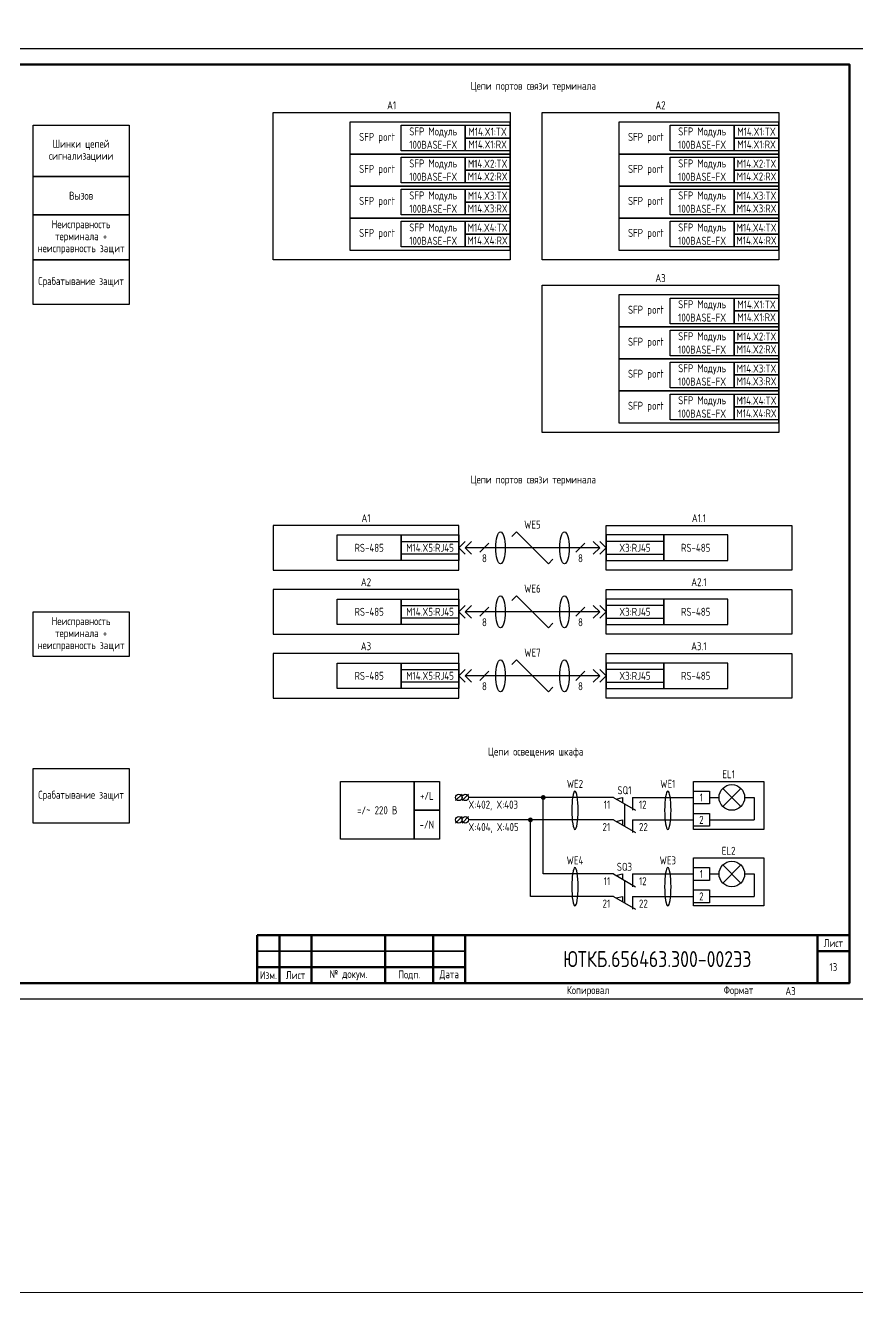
# Model space of a CAD drawing. Header units: millimetres. Extents: x -1315 to 7958, y -96 to 618.
# Drawn here: x 5197.7 to 5457.5, y -96 to 304.1 of the extents above; entities that cross this region are included whole.
import ezdxf

# ---------------------------------------------------------------- set-up
doc = ezdxf.new("R2010")
doc.units = ezdxf.units.MM
doc.styles.add('Gost_type_A', font='GOST_A.TTF')

# ---------------------------------------------------------------- blocks, each defined once
blk = doc.blocks.new('Формат_А3')
blk.add_lwpolyline([(-420, 297), (0, 297), (0, 0), (-420, 0)], close=True)
at = {"lineweight": 50}
blk.add_lwpolyline([(-400, 292), (-5, 292), (-5, 5), (-400, 5)], close=True, dxfattribs=at)
blk = doc.blocks.new('Штамп малый нижний')
at = {"lineweight": 50}
for points in [[(-185, 15), (-178, 15), (-178, 5), (-185, 5)], [(-178, 15), (-168, 15), (-168, 5), (-178, 5)], [(-168, 15), (-145, 15), (-145, 5), (-168, 5)], [(-145, 15), (-130, 15), (-130, 5), (-145, 5)], [(-130, 15), (-120, 15), (-120, 5), (-130, 5)], [(-120, 15), (-10, 15), (-10, 0), (-120, 0)], [(-10, 15), (0, 15), (0, 10), (-10, 10)], [(-10, 10), (0, 10), (0, 0), (-10, 0)], [(-185, 5), (-178, 5), (-178, 0), (-185, 0)], [(-178, 5), (-168, 5), (-168, 0), (-178, 0)], [(-168, 5), (-145, 5), (-145, 0), (-168, 0)], [(-145, 5), (-130, 5), (-130, 0), (-145, 0)], [(-130, 5), (-120, 5), (-120, 0), (-130, 0)]]:
    blk.add_lwpolyline(points, close=True, dxfattribs=at)
for points in [[(-185, 15), (-178, 15), (-178, 10), (-185, 10)], [(-178, 15), (-168, 15), (-168, 10), (-178, 10)], [(-168, 15), (-145, 15), (-145, 10), (-168, 10)], [(-145, 15), (-130, 15), (-130, 10), (-145, 10)], [(-130, 15), (-120, 15), (-120, 10), (-130, 10)], [(-185, 10), (-178, 10), (-178, 5), (-185, 5)], [(-178, 10), (-168, 10), (-168, 5), (-178, 5)], [(-168, 10), (-145, 10), (-145, 5), (-168, 5)], [(-145, 10), (-130, 10), (-130, 5), (-145, 5)], [(-130, 10), (-120, 10), (-120, 5), (-130, 5)]]:
    blk.add_lwpolyline(points, close=True)
at = {"char_height": 2.5, "style": 'Gost_type_A'}
for s, insert, width, attachment_point in [('Лист', (-5, 12.5), 10, 5), ('№ докум.', (-156.5, 2.5), 23, 5), ('Дата', (-125, 2.5), 10, 5), ('Изм.', (-181.5, 2.5), 7, 5), ('Лист', (-173, 2.5), 10, 5), ('Подп.', (-137.5, 2.5), 15, 5), ('Копировал', (-75, -2.53), 13.1202, 6), ('Формат', (-30, -2.53), 13.1202, 6)]:
    blk.add_mtext(s, dxfattribs=dict(at, insert=insert, width=width, attachment_point=attachment_point))
blk = doc.blocks.new('POINT')
at = {"const_width": 0.75}
blk.add_lwpolyline([(-0.375, 0, 1), (0.375, 0, 1)], format="xyb", close=True, dxfattribs=at)

msp = doc.modelspace()

# ---------------------------------------------------------------- linework, layer by layer
for p, q in [((5349.53, 144.53), (5351, 146)), ((5351, 146), (5361, 136)), ((5333, 141), (5335, 143)), ((5333, 141), (5335, 143)), ((5333, 141), (5335, 139)), ((5333, 141), (5335, 139)), ((5335, 141), (5337, 143)), ((5335, 141), (5337, 143)), ((5377, 141), (5335, 141)), ((5335, 141), (5337, 139)), ((5335, 141), (5337, 139)), ((5342.41, 142.41), (5339.59, 139.59)), ((5372.41, 142.41), (5369.59, 139.59)), ((5377, 141), (5375, 143)), ((5377, 141), (5375, 143)), ((5377, 141), (5375, 139)), ((5377, 141), (5375, 139)), ((5379, 141), (5377, 143)), ((5379, 141), (5377, 143)), ((5379, 141), (5377, 139)), ((5379, 141), (5377, 139)), ((5361, 136), (5362.41, 137.41)), ((5349.53, 124.53), (5351, 126)), ((5351, 126), (5361, 116)), ((5333, 121), (5335, 123)), ((5333, 121), (5335, 123)), ((5333, 121), (5335, 119)), ((5333, 121), (5335, 119)), ((5335, 121), (5337, 123)), ((5335, 121), (5337, 123)), ((5377, 121), (5335, 121)), ((5335, 121), (5337, 119)), ((5335, 121), (5337, 119)), ((5342.41, 122.41), (5339.59, 119.59)), ((5372.41, 122.41), (5369.59, 119.59)), ((5377, 121), (5375, 123)), ((5377, 121), (5375, 123)), ((5377, 121), (5375, 119)), ((5377, 121), (5375, 119)), ((5379, 121), (5377, 123)), ((5379, 121), (5377, 123)), ((5379, 121), (5377, 119)), ((5379, 121), (5377, 119)), ((5361, 116), (5362.41, 117.41)), ((5349.53, 104.53), (5351, 106)), ((5351, 106), (5361, 96)), ((5333, 101), (5335, 103)), ((5333, 101), (5335, 103)), ((5333, 101), (5335, 99)), ((5333, 101), (5335, 99)), ((5335, 101), (5337, 103)), ((5335, 101), (5337, 103)), ((5377, 101), (5335, 101)), ((5335, 101), (5337, 99)), ((5335, 101), (5337, 99)), ((5342.41, 102.41), (5339.59, 99.59)), ((5372.41, 102.41), (5369.59, 99.59)), ((5377, 101), (5375, 103)), ((5377, 101), (5375, 103)), ((5377, 101), (5375, 99)), ((5377, 101), (5375, 99)), ((5379, 101), (5377, 103)), ((5379, 101), (5377, 103)), ((5379, 101), (5377, 99)), ((5379, 101), (5377, 99)), ((5361, 96), (5362.41, 97.41)), ((5415.45, 65.83), (5421.11, 60.17)), ((5421.11, 65.83), (5415.45, 60.17)), ((5334.01, 64), (5332.01, 62)), ((5336.01, 64), (5334.01, 62)), ((5381.28, 63), (5336.01, 63)), ((5359.36, 39.09), (5359.36, 62.99)), ((5381.28, 63), (5388.2, 59)), ((5382.14, 62.5), (5384.14, 63)), ((5384.14, 63), (5384.14, 61.34)), ((5387.28, 63), (5387.28, 59)), ((5387.28, 63), (5406.28, 63)), ((5411.28, 63), (5414.28, 63)), ((5422.28, 63), (5425.28, 63)), ((5425.28, 63), (5425.28, 56)), ((5334.01, 57), (5332.01, 55)), ((5336.01, 57), (5334.01, 55)), ((5381.28, 56), (5336.01, 56)), ((5355.36, 32.09), (5355.36, 55.99)), ((5381.28, 56), (5388.2, 52)), ((5382.14, 55.5), (5384.14, 56)), ((5384.14, 56), (5384.14, 54.34)), ((5387.28, 56), (5387.28, 52)), ((5387.28, 56), (5406.28, 56)), ((5411.28, 56), (5425.28, 56)), ((5415.45, 41.91), (5421.11, 36.26)), ((5421.11, 41.91), (5415.45, 36.26)), ((5381.28, 39.09), (5359.36, 39.09)), ((5381.28, 39.09), (5388.2, 35.09)), ((5382.14, 38.59), (5384.14, 39.09)), ((5384.14, 39.09), (5384.14, 37.43)), ((5387.28, 39.09), (5387.28, 35.09)), ((5387.28, 39.09), (5406.28, 39.09)), ((5411.28, 39.09), (5414.28, 39.09)), ((5422.28, 39.09), (5425.28, 39.09)), ((5425.28, 39.09), (5425.28, 32.09)), ((5381.28, 32.09), (5355.36, 32.09)), ((5381.28, 32.09), (5388.2, 28.09)), ((5382.14, 31.59), (5384.14, 32.09)), ((5384.14, 32.09), (5384.14, 30.43)), ((5387.28, 32.09), (5387.28, 28.09)), ((5387.28, 32.09), (5406.28, 32.09)), ((5411.28, 32.09), (5425.28, 32.09))]:
    msp.add_line(p, q)
at = {"ltscale": 0.5}
for p, q in [((5384.74, 61), (5384.74, 54)), ((5384.74, 37.09), (5384.74, 30.09))]:
    msp.add_line(p, q, dxfattribs=at)
for points in [[(-1315, 612), (7958.16, 618), (7958.16, -90), (-1315, -96)], [(5275, 277), (5349, 277), (5349, 231), (5275, 231)], [(5359, 277), (5433, 277), (5433, 231), (5359, 231)], [(5230, 257), (5200, 257), (5200, 273), (5230, 273)], [(5299, 264), (5349, 264), (5349, 274), (5299, 274)], [(5315, 273), (5335, 273), (5335, 265), (5315, 265)], [(5335, 273), (5349, 273), (5349, 269), (5335, 269)], [(5383, 264), (5433, 264), (5433, 274), (5383, 274)], [(5399, 273), (5419, 273), (5419, 265), (5399, 265)], [(5419, 273), (5433, 273), (5433, 269), (5419, 269)], [(5335, 269), (5349, 269), (5349, 265), (5335, 265)], [(5419, 269), (5433, 269), (5433, 265), (5419, 265)], [(5299, 254), (5349, 254), (5349, 264), (5299, 264)], [(5315, 263), (5335, 263), (5335, 255), (5315, 255)], [(5335, 263), (5349, 263), (5349, 259), (5335, 259)], [(5383, 254), (5433, 254), (5433, 264), (5383, 264)], [(5399, 263), (5419, 263), (5419, 255), (5399, 255)], [(5419, 263), (5433, 263), (5433, 259), (5419, 259)], [(5230, 245), (5200, 245), (5200, 257), (5230, 257)], [(5335, 259), (5349, 259), (5349, 255), (5335, 255)], [(5419, 259), (5433, 259), (5433, 255), (5419, 255)], [(5299, 244), (5349, 244), (5349, 254), (5299, 254)], [(5315, 253), (5335, 253), (5335, 245), (5315, 245)], [(5335, 253), (5349, 253), (5349, 249), (5335, 249)], [(5383, 244), (5433, 244), (5433, 254), (5383, 254)], [(5399, 253), (5419, 253), (5419, 245), (5399, 245)], [(5419, 253), (5433, 253), (5433, 249), (5419, 249)], [(5335, 249), (5349, 249), (5349, 245), (5335, 245)], [(5419, 249), (5433, 249), (5433, 245), (5419, 245)], [(5230, 231), (5200, 231), (5200, 245), (5230, 245)], [(5299, 234), (5349, 234), (5349, 244), (5299, 244)], [(5315, 243), (5335, 243), (5335, 235), (5315, 235)], [(5335, 243), (5349, 243), (5349, 239), (5335, 239)], [(5383, 234), (5433, 234), (5433, 244), (5383, 244)], [(5399, 243), (5419, 243), (5419, 235), (5399, 235)], [(5419, 243), (5433, 243), (5433, 239), (5419, 239)], [(5335, 239), (5349, 239), (5349, 235), (5335, 235)], [(5419, 239), (5433, 239), (5433, 235), (5419, 235)], [(5230, 217), (5200, 217), (5200, 231), (5230, 231)], [(5359, 223), (5433, 223), (5433, 177), (5359, 177)], [(5383, 210), (5433, 210), (5433, 220), (5383, 220)], [(5399, 219), (5419, 219), (5419, 211), (5399, 211)], [(5419, 219), (5433, 219), (5433, 215), (5419, 215)], [(5419, 215), (5433, 215), (5433, 211), (5419, 211)], [(5383, 200), (5433, 200), (5433, 210), (5383, 210)], [(5399, 209), (5419, 209), (5419, 201), (5399, 201)], [(5419, 209), (5433, 209), (5433, 205), (5419, 205)], [(5419, 205), (5433, 205), (5433, 201), (5419, 201)], [(5383, 190), (5433, 190), (5433, 200), (5383, 200)], [(5399, 199), (5419, 199), (5419, 191), (5399, 191)], [(5419, 199), (5433, 199), (5433, 195), (5419, 195)], [(5419, 195), (5433, 195), (5433, 191), (5419, 191)], [(5383, 180), (5433, 180), (5433, 190), (5383, 190)], [(5399, 189), (5419, 189), (5419, 181), (5399, 181)], [(5419, 189), (5433, 189), (5433, 185), (5419, 185)], [(5419, 185), (5433, 185), (5433, 181), (5419, 181)], [(5275, 134), (5333, 134), (5333, 148), (5275, 148)], [(5295, 145), (5315, 145), (5315, 137), (5295, 137)], [(5315, 145), (5333, 145), (5333, 137), (5315, 137)], [(5437, 134), (5379, 134), (5379, 148), (5437, 148)], [(5397, 145), (5379, 145), (5379, 137), (5397, 137)], [(5417, 145), (5397, 145), (5397, 137), (5417, 137)], [(5315, 143), (5333, 143), (5333, 139), (5315, 139)], [(5397, 143), (5379, 143), (5379, 139), (5397, 139)], [(5275, 114), (5333, 114), (5333, 128), (5275, 128)], [(5295, 125), (5315, 125), (5315, 117), (5295, 117)], [(5315, 125), (5333, 125), (5333, 117), (5315, 117)], [(5437, 114), (5379, 114), (5379, 128), (5437, 128)], [(5397, 125), (5379, 125), (5379, 117), (5397, 117)], [(5417, 125), (5397, 125), (5397, 117), (5417, 117)], [(5230, 107), (5200, 107), (5200, 121), (5230, 121)], [(5315, 123), (5333, 123), (5333, 119), (5315, 119)], [(5397, 123), (5379, 123), (5379, 119), (5397, 119)], [(5275, 94), (5333, 94), (5333, 108), (5275, 108)], [(5295, 105), (5315, 105), (5315, 97), (5295, 97)], [(5315, 105), (5333, 105), (5333, 97), (5315, 97)], [(5437, 94), (5379, 94), (5379, 108), (5437, 108)], [(5397, 105), (5379, 105), (5379, 97), (5397, 97)], [(5417, 105), (5397, 105), (5397, 97), (5417, 97)], [(5315, 103), (5333, 103), (5333, 99), (5315, 99)], [(5397, 103), (5379, 103), (5379, 99), (5397, 99)], [(5230, 55), (5200, 55), (5200, 72), (5230, 72)], [(5319, 50), (5296, 50), (5296, 68), (5319, 68)], [(5327, 59), (5319, 59), (5319, 68), (5327, 68)], [(5406.28, 68), (5428.28, 68), (5428.28, 53), (5406.28, 53)], [(5406.28, 65), (5411.28, 65), (5411.28, 61), (5406.28, 61)], [(5327, 50), (5319, 50), (5319, 59), (5327, 59)], [(5406.28, 58), (5411.28, 58), (5411.28, 54), (5406.28, 54)], [(5406.28, 44.09), (5428.28, 44.09), (5428.28, 29.09), (5406.28, 29.09)], [(5406.28, 41.09), (5411.28, 41.09), (5411.28, 37.09), (5406.28, 37.09)], [(5406.28, 34.09), (5411.28, 34.09), (5411.28, 30.09), (5406.28, 30.09)]]:
    msp.add_lwpolyline(points, close=True)
for centre, radius in [((5418.28, 63), 4), ((5333.01, 63), 1), ((5335.01, 63), 1), ((5333.01, 56), 1), ((5335.01, 56), 1), ((5418.28, 39.09), 4)]:
    msp.add_circle(centre, radius)
for centre in [(5346, 141), (5366, 141), (5346, 121), (5366, 121), (5346, 101), (5366, 101)]:
    msp.add_ellipse(centre, major_axis=(0, -5), ratio=0.293778)
at = {"extrusion": (0, 0, -1)}
for centre in [(5369.28, 59), (5398.28, 59), (5369.28, 35.09), (5398.28, 35.09)]:
    msp.add_ellipse(centre, major_axis=(0, -6), ratio=0.166667, dxfattribs=at)

# ---------------------------------------------------------------- block references
for name, p in [('Формат_А3', (5460, 0)), ('POINT', (5359.36, 62.99)), ('POINT', (5355.36, 55.99)), ('Штамп малый нижний', (5455, 5))]:
    msp.add_blockref(name, p)

# ---------------------------------------------------------------- texts
at = {"char_height": 2.5, "line_spacing_factor": 0.9, "style": 'Gost_type_A'}
for s, insert, width, attachment_point in [('Цепи портов связи терминала', (5356.25, 285), 197.5, 5), ('A1', (5312, 278), 74.0002, 8), ('A2', (5396, 278), 74.0002, 8), ('Шинки цепей сигнализациии', (5215, 265), 29.9999, 5), ('Вызов', (5215, 251), 29.9999, 5), ('Неисправность терминала + неисправность защит', (5215, 238), 29.9999, 5), ('Срабатывание защит', (5215, 224), 29.9999, 5), ('A3', (5396, 224), 74.0002, 8), ('Цепи портов связи терминала', (5356.25, 162), 197.5, 5), ('A1', (5304, 149), 58.0002, 8), ('A1.1', (5408, 149), 58.0002, 8), ('A2', (5304, 129), 58.0002, 8), ('A2.1', (5408, 129), 58.0002, 8), ('Неисправность терминала + неисправность защит', (5215, 114), 29.9999, 5), ('A3', (5304, 109), 58.0002, 8), ('A3.1', (5408, 109), 58.0002, 8), ('Цепи освещения шкафа', (5357, 77), 122, 5), ('EL1', (5417.28, 69), 21.9942, 8), ('Срабатывание защит', (5215, 63.5), 29.9999, 5), ('+/L', (5323, 63.5), 8, 5), ('=/~ 220 В', (5307.5, 59), 23, 5), ('X:402, X:403', (5336.01, 62), 17.9949, 1), ('-/N', (5323, 54.5), 8, 5), ('X:404, X:405', (5336.01, 55), 17.9949, 1), ('EL2', (5417.28, 45.09), 21.9942, 8)]:
    msp.add_mtext(s, dxfattribs=dict(at, insert=insert, width=width, attachment_point=attachment_point))
at = {"style": 'Gost_type_A'}
for s, insert, char_height, width, attachment_point in [('SFP Mодуль 100BASE-FX', (5325, 269), 2.5, 19.9998, 5), ('M14.X1:TX', (5342, 271), 2.5, 14, 5), ('SFP Mодуль 100BASE-FX', (5409, 269), 2.5, 19.9998, 5), ('M14.X1:TX', (5426, 271), 2.5, 14, 5), ('SFP port', (5313, 269), 2.5, 20, 6), ('M14.X1:RX', (5342, 267), 2.5, 14, 5), ('SFP port', (5397, 269), 2.5, 20, 6), ('M14.X1:RX', (5426, 267), 2.5, 14, 5), ('SFP port', (5313, 259), 2.5, 20, 6), ('SFP Mодуль 100BASE-FX', (5325, 259), 2.5, 19.9998, 5), ('M14.X2:TX', (5342, 261), 2.5, 14, 5), ('SFP port', (5397, 259), 2.5, 20, 6), ('SFP Mодуль 100BASE-FX', (5409, 259), 2.5, 19.9998, 5), ('M14.X2:TX', (5426, 261), 2.5, 14, 5), ('M14.X2:RX', (5342, 257), 2.5, 14, 5), ('M14.X2:RX', (5426, 257), 2.5, 14, 5), ('SFP Mодуль 100BASE-FX', (5325, 249), 2.5, 19.9998, 5), ('M14.X3:TX', (5342, 251), 2.5, 14, 5), ('SFP Mодуль 100BASE-FX', (5409, 249), 2.5, 19.9998, 5), ('M14.X3:TX', (5426, 251), 2.5, 14, 5), ('SFP port', (5313, 249), 2.5, 20, 6), ('M14.X3:RX', (5342, 247), 2.5, 14, 5), ('SFP port', (5397, 249), 2.5, 20, 6), ('M14.X3:RX', (5426, 247), 2.5, 14, 5), ('SFP port', (5313, 239), 2.5, 20, 6), ('SFP Mодуль 100BASE-FX', (5325, 239), 2.5, 19.9998, 5), ('M14.X4:TX', (5342, 241), 2.5, 14, 5), ('SFP port', (5397, 239), 2.5, 20, 6), ('SFP Mодуль 100BASE-FX', (5409, 239), 2.5, 19.9998, 5), ('M14.X4:TX', (5426, 241), 2.5, 14, 5), ('M14.X4:RX', (5342, 237), 2.5, 14, 5), ('M14.X4:RX', (5426, 237), 2.5, 14, 5), ('SFP port', (5397, 215), 2.5, 20, 6), ('SFP Mодуль 100BASE-FX', (5409, 215), 2.5, 19.9998, 5), ('M14.X1:TX', (5426, 217), 2.5, 14, 5), ('M14.X1:RX', (5426, 213), 2.5, 14, 5), ('SFP Mодуль 100BASE-FX', (5409, 205), 2.5, 19.9998, 5), ('M14.X2:TX', (5426, 207), 2.5, 14, 5), ('SFP port', (5397, 205), 2.5, 20, 6), ('M14.X2:RX', (5426, 203), 2.5, 14, 5), ('SFP port', (5397, 195), 2.5, 20, 6), ('SFP Mодуль 100BASE-FX', (5409, 195), 2.5, 19.9998, 5), ('M14.X3:TX', (5426, 197), 2.5, 14, 5), ('M14.X3:RX', (5426, 193), 2.5, 14, 5), ('SFP Mодуль 100BASE-FX', (5409, 185), 2.5, 19.9998, 5), ('M14.X4:TX', (5426, 187), 2.5, 14, 5), ('SFP port', (5397, 185), 2.5, 20, 6), ('M14.X4:RX', (5426, 183), 2.5, 14, 5), ('WE5', (5356, 147), 2.5, 20, 8), ('RS-485', (5305, 141), 2.5, 19.9998, 5), ('M14.X5:RJ45', (5324, 141), 2.5, 18.0002, 5), ('X3:RJ45', (5388, 141), 2.5, 18.0002, 5), ('RS-485', (5407, 141), 2.5, 19.9998, 5), ('8', (5341, 139), 2.5, 20, 2), ('8', (5371, 139), 2.5, 20, 2), ('WE6', (5356, 127), 2.5, 20, 8), ('RS-485', (5305, 121), 2.5, 19.9998, 5), ('M14.X5:RJ45', (5324, 121), 2.5, 18.0002, 5), ('X3:RJ45', (5388, 121), 2.5, 18.0002, 5), ('RS-485', (5407, 121), 2.5, 19.9998, 5), ('8', (5341, 119), 2.5, 20, 2), ('8', (5371, 119), 2.5, 20, 2), ('WE7', (5356, 107), 2.5, 20, 8), ('RS-485', (5305, 101), 2.5, 19.9998, 5), ('M14.X5:RJ45', (5324, 101), 2.5, 18.0002, 5), ('X3:RJ45', (5388, 101), 2.5, 18.0002, 5), ('RS-485', (5407, 101), 2.5, 19.9998, 5), ('8', (5341, 99), 2.5, 20, 2), ('8', (5371, 99), 2.5, 20, 2), ('WE2', (5369.28, 66), 2.5, 10, 8), ('WE1', (5398.28, 66), 2.5, 10, 8), ('SQ1', (5384.74, 64), 2.5, 10, 8), ('1', (5408.78, 63), 2.5, 5, 5), ('11', (5380.28, 62), 2.5, 6, 3), ('12', (5389.28, 62), 2.5, 6, 1), ('2', (5408.78, 56), 2.5, 5, 5), ('21', (5380.28, 55), 2.5, 6, 3), ('22', (5389.28, 55), 2.5, 6, 1), ('WE4', (5369.28, 42.09), 2.5, 10, 8), ('WE3', (5398.28, 42.09), 2.5, 10, 8), ('SQ3', (5384.74, 40.09), 2.5, 10, 8), ('1', (5408.78, 39.09), 2.5, 5, 5), ('11', (5380.28, 38.09), 2.5, 6, 3), ('12', (5389.28, 38.09), 2.5, 6, 1), ('2', (5408.78, 32.09), 2.5, 5, 5), ('21', (5380.28, 31.09), 2.5, 6, 3), ('22', (5389.28, 31.09), 2.5, 6, 1), ('ЮТКБ.656463.300-002Э3', (5395, 12.5), 5, 120, 5), ('13', (5450, 10), 2.5, 10, 5), ('A3', (5435, 2.5), 2.5, 20, 4)]:
    msp.add_mtext(s, dxfattribs=dict(at, insert=insert, char_height=char_height, width=width, attachment_point=attachment_point))

doc.saveas('drawing.dxf')
